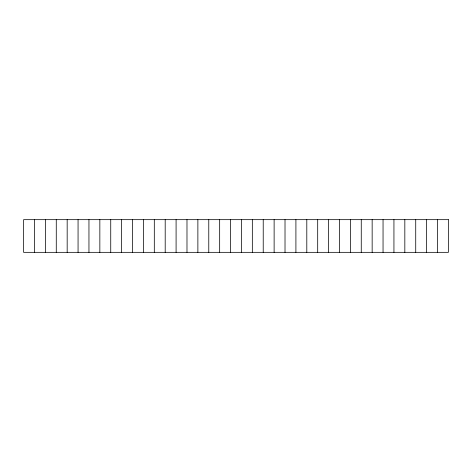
<?xml version="1.0" encoding="UTF-8"?>
<svg xmlns="http://www.w3.org/2000/svg" width="472" height="472" viewBox="0 0 472 472"><rect width="100%" height="100%" fill="white"/><g stroke="black" fill="none" stroke-linecap="round" stroke-linejoin="round"><path stroke-width="0.71" d="M437.509 219.663L437.509 252.337M426.617 219.663L426.617 252.337M415.726 219.663L415.726 252.337M404.828 219.663L404.828 252.337M393.937 219.663L393.937 252.337M383.046 219.663L383.046 252.337M372.154 219.663L372.154 252.337M361.263 219.663L361.263 252.337M350.371 219.663L350.371 252.337M339.474 219.663L339.474 252.337M328.583 219.663L328.583 252.337M317.691 219.663L317.691 252.337M306.8 219.663L306.8 252.337M295.909 219.663L295.909 252.337M285.017 219.663L285.017 252.337M274.126 219.663L274.126 252.337M263.228 219.663L263.228 252.337M252.337 219.663L252.337 252.337M241.446 219.663L241.446 252.337M230.554 219.663L230.554 252.337M219.663 219.663L219.663 252.337M208.772 219.663L208.772 252.337M197.874 219.663L197.874 252.337M186.983 219.663L186.983 252.337M176.091 219.663L176.091 252.337M165.2 219.663L165.2 252.337M154.309 219.663L154.309 252.337M143.417 219.663L143.417 252.337M132.526 219.663L132.526 252.337M121.629 219.663L121.629 252.337M110.737 219.663L110.737 252.337M99.846 219.663L99.846 252.337M88.954 219.663L88.954 252.337M78.063 219.663L78.063 252.337M67.171 219.663L67.171 252.337M56.274 219.663L56.274 252.337M45.383 219.663L45.383 252.337M34.491 219.663L34.491 252.337M448.4 219.663L23.6 219.663L23.6 252.337L448.4 252.337L448.4 219.663"/></g></svg>
